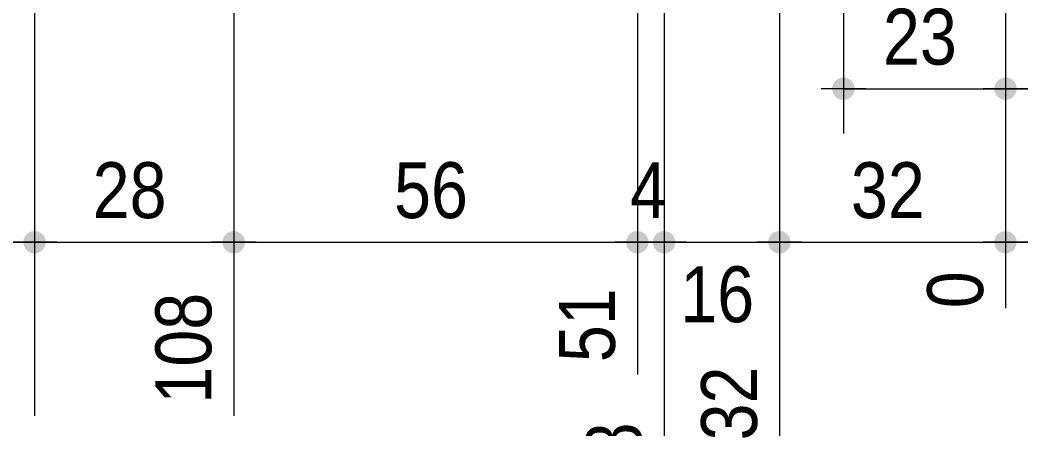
# Model space of a CAD drawing. Header units: millimetres. Extents: x 2 to 287, y 5 to 195.
# Drawn here: x 141.8 to 188.63, y 47.24 to 66.24 of the extents above; entities that cross this region are included whole.
import ezdxf

# ---------------------------------------------------------------- set-up
doc = ezdxf.new("R2010")
doc.units = ezdxf.units.MM
doc.layers.add('Cotation', color=7, linetype='Continuous', lineweight=0)
doc.styles.add('ARIAL', font='ARIAL.TTF')

# ---------------------------------------------------------------- blocks, each defined once
blk = doc.blocks.new('*A25')
at = {"layer": 'Cotation'}
for points in [[(180.031, 62.535), (180.006, 62.536), (179.98, 62.54), (179.955, 62.544), (179.93, 62.55), (179.906, 62.556), (179.881, 62.564), (179.857, 62.574), (179.834, 62.584), (179.811, 62.595), (179.789, 62.608), (179.768, 62.622), (179.747, 62.636), (179.727, 62.652), (179.707, 62.669), (179.689, 62.686), (179.671, 62.705), (179.655, 62.724), (179.639, 62.744), (179.624, 62.765), (179.61, 62.787), (179.598, 62.809), (179.586, 62.832), (179.576, 62.855), (179.567, 62.879), (179.559, 62.903), (179.552, 62.928), (179.546, 62.953), (179.542, 62.978), (179.539, 63.003), (179.537, 63.028), (179.536, 63.054), (179.537, 63.079), (179.539, 63.105), (179.542, 63.13), (179.546, 63.155), (179.552, 63.18), (179.559, 63.205), (179.567, 63.229), (179.576, 63.253), (179.586, 63.276), (179.598, 63.299), (179.61, 63.321), (179.624, 63.343), (179.639, 63.364), (179.655, 63.384), (179.671, 63.403), (179.689, 63.422), (179.707, 63.439), (179.727, 63.456), (179.747, 63.472), (179.768, 63.486), (179.789, 63.5), (179.811, 63.513), (179.834, 63.524), (179.857, 63.534), (179.881, 63.544), (179.906, 63.552), (179.93, 63.558), (179.955, 63.564), (179.98, 63.568), (180.006, 63.571), (180.031, 63.573), (180.056, 63.574), (180.082, 63.573), (180.107, 63.571), (180.133, 63.568), (180.158, 63.564), (180.183, 63.558), (180.207, 63.552), (180.232, 63.544), (180.255, 63.534), (180.279, 63.524), (180.302, 63.513), (180.324, 63.5), (180.345, 63.486), (180.366, 63.472), (180.386, 63.456), (180.406, 63.439), (180.424, 63.422), (180.442, 63.403), (180.458, 63.384), (180.474, 63.364), (180.489, 63.343), (180.503, 63.321), (180.515, 63.299), (180.527, 63.276), (180.537, 63.253), (180.546, 63.229), (180.554, 63.205), (180.561, 63.18), (180.566, 63.155), (180.571, 63.13), (180.574, 63.105), (180.576, 63.079), (180.576, 63.054), (180.576, 63.028), (180.574, 63.003), (180.571, 62.978), (180.566, 62.953), (180.561, 62.928), (180.554, 62.903), (180.546, 62.879), (180.537, 62.855), (180.527, 62.832), (180.515, 62.809), (180.503, 62.787), (180.489, 62.765), (180.474, 62.744), (180.458, 62.724), (180.442, 62.705), (180.424, 62.686), (180.406, 62.669), (180.386, 62.652), (180.366, 62.636), (180.345, 62.622), (180.324, 62.608), (180.302, 62.595), (180.279, 62.584), (180.255, 62.574), (180.232, 62.564), (180.207, 62.556), (180.183, 62.55), (180.158, 62.544), (180.133, 62.54), (180.107, 62.536), (180.082, 62.535), (180.056, 62.534)], [(187.561, 62.535), (187.535, 62.536), (187.51, 62.54), (187.485, 62.544), (187.46, 62.55), (187.435, 62.556), (187.411, 62.564), (187.387, 62.574), (187.364, 62.584), (187.341, 62.595), (187.319, 62.608), (187.297, 62.622), (187.276, 62.636), (187.256, 62.652), (187.237, 62.669), (187.218, 62.686), (187.201, 62.705), (187.184, 62.724), (187.168, 62.744), (187.154, 62.765), (187.14, 62.787), (187.127, 62.809), (187.116, 62.832), (187.106, 62.855), (187.096, 62.879), (187.088, 62.903), (187.082, 62.928), (187.076, 62.953), (187.072, 62.978), (187.069, 63.003), (187.067, 63.028), (187.066, 63.054), (187.067, 63.079), (187.069, 63.105), (187.072, 63.13), (187.076, 63.155), (187.082, 63.18), (187.088, 63.205), (187.096, 63.229), (187.106, 63.253), (187.116, 63.276), (187.127, 63.299), (187.14, 63.321), (187.154, 63.343), (187.168, 63.364), (187.184, 63.384), (187.201, 63.403), (187.218, 63.422), (187.237, 63.439), (187.256, 63.456), (187.276, 63.472), (187.297, 63.486), (187.319, 63.5), (187.341, 63.513), (187.364, 63.524), (187.387, 63.534), (187.411, 63.544), (187.435, 63.552), (187.46, 63.558), (187.485, 63.564), (187.51, 63.568), (187.535, 63.571), (187.561, 63.573), (187.586, 63.574), (187.612, 63.573), (187.637, 63.571), (187.662, 63.568), (187.687, 63.564), (187.712, 63.558), (187.737, 63.552), (187.761, 63.544), (187.785, 63.534), (187.808, 63.524), (187.831, 63.513), (187.853, 63.5), (187.875, 63.486), (187.896, 63.472), (187.916, 63.456), (187.935, 63.439), (187.954, 63.422), (187.971, 63.403), (187.988, 63.384), (188.004, 63.364), (188.018, 63.343), (188.032, 63.321), (188.045, 63.299), (188.056, 63.276), (188.066, 63.253), (188.076, 63.229), (188.084, 63.205), (188.09, 63.18), (188.096, 63.155), (188.1, 63.13), (188.104, 63.105), (188.105, 63.079), (188.106, 63.054), (188.105, 63.028), (188.104, 63.003), (188.1, 62.978), (188.096, 62.953), (188.09, 62.928), (188.084, 62.903), (188.076, 62.879), (188.066, 62.855), (188.056, 62.832), (188.045, 62.809), (188.032, 62.787), (188.018, 62.765), (188.004, 62.744), (187.988, 62.724), (187.971, 62.705), (187.954, 62.686), (187.935, 62.669), (187.916, 62.652), (187.896, 62.636), (187.875, 62.622), (187.853, 62.608), (187.831, 62.595), (187.808, 62.584), (187.785, 62.574), (187.761, 62.564), (187.737, 62.556), (187.712, 62.55), (187.687, 62.544), (187.662, 62.54), (187.637, 62.536), (187.612, 62.535), (187.586, 62.534)]]:
    blk.add_hatch(color=256, dxfattribs=at).paths.add_polyline_path(points, flags=17)
at = {"layer": 'Cotation', "linetype": 'Continuous', "lineweight": 0}
for p, q in [((187.586, 102.249), (187.586, 60.974)), ((180.056, 66.808), (180.056, 60.974)), ((180.056, 64.094), (180.056, 62.014)), ((187.586, 64.094), (187.586, 62.014)), ((181.096, 63.054), (179.016, 63.054)), ((180.056, 63.054), (179.016, 63.054)), ((180.056, 63.054), (187.586, 63.054)), ((188.626, 63.054), (186.546, 63.054)), ((187.586, 63.054), (188.626, 63.054))]:
    blk.add_line(p, q, dxfattribs=at)
at = {"layer": 'Cotation'}
for p in [(180.056, 63.054), (187.586, 63.054)]:
    blk.add_point(p, dxfattribs=at)
at = {"layer": 'Cotation', "style": 'ARIAL', "width": 0.85}
blk.add_text('23', height=2.6, dxfattribs=at).set_placement((181.893, 64.174))
blk = doc.blocks.new('*A35')
at = {"layer": 'Cotation'}
blk.add_hatch(color=256, dxfattribs=at).paths.add_polyline_path([(142.442, 55.399), (142.417, 55.401), (142.391, 55.404), (142.366, 55.408), (142.341, 55.414), (142.317, 55.42), (142.293, 55.428), (142.269, 55.438), (142.245, 55.448), (142.223, 55.459), (142.2, 55.472), (142.179, 55.486), (142.158, 55.5), (142.138, 55.516), (142.119, 55.533), (142.1, 55.55), (142.082, 55.569), (142.066, 55.588), (142.05, 55.608), (142.035, 55.629), (142.022, 55.651), (142.009, 55.673), (141.998, 55.696), (141.987, 55.719), (141.978, 55.743), (141.97, 55.767), (141.963, 55.792), (141.958, 55.817), (141.953, 55.842), (141.95, 55.867), (141.948, 55.893), (141.948, 55.918), (141.948, 55.944), (141.95, 55.969), (141.953, 55.994), (141.958, 56.02), (141.963, 56.044), (141.97, 56.069), (141.978, 56.093), (141.987, 56.117), (141.998, 56.14), (142.009, 56.163), (142.022, 56.185), (142.035, 56.207), (142.05, 56.228), (142.066, 56.248), (142.082, 56.267), (142.1, 56.286), (142.119, 56.303), (142.138, 56.32), (142.158, 56.336), (142.179, 56.35), (142.2, 56.364), (142.223, 56.377), (142.245, 56.388), (142.269, 56.398), (142.293, 56.408), (142.317, 56.416), (142.341, 56.422), (142.366, 56.428), (142.391, 56.432), (142.417, 56.436), (142.442, 56.437), (142.468, 56.438), (142.493, 56.437), (142.519, 56.436), (142.544, 56.432), (142.569, 56.428), (142.594, 56.422), (142.619, 56.416), (142.643, 56.408), (142.667, 56.398), (142.69, 56.388), (142.713, 56.377), (142.735, 56.364), (142.757, 56.35), (142.777, 56.336), (142.798, 56.32), (142.817, 56.303), (142.835, 56.286), (142.853, 56.267), (142.87, 56.248), (142.885, 56.228), (142.9, 56.207), (142.914, 56.185), (142.926, 56.163), (142.938, 56.14), (142.948, 56.117), (142.957, 56.093), (142.965, 56.069), (142.972, 56.044), (142.978, 56.02), (142.982, 55.994), (142.985, 55.969), (142.987, 55.944), (142.988, 55.918), (142.987, 55.893), (142.985, 55.867), (142.982, 55.842), (142.978, 55.817), (142.972, 55.792), (142.965, 55.767), (142.957, 55.743), (142.948, 55.719), (142.938, 55.696), (142.926, 55.673), (142.914, 55.651), (142.9, 55.629), (142.885, 55.608), (142.87, 55.588), (142.853, 55.569), (142.835, 55.55), (142.817, 55.533), (142.798, 55.516), (142.777, 55.5), (142.757, 55.486), (142.735, 55.472), (142.713, 55.459), (142.69, 55.448), (142.667, 55.438), (142.643, 55.428), (142.619, 55.42), (142.594, 55.414), (142.569, 55.408), (142.544, 55.404), (142.519, 55.401), (142.493, 55.399), (142.468, 55.398)], flags=17)
at = {"layer": 'Cotation', "linetype": 'Continuous', "lineweight": 0}
for p, q in [((142.468, 93.537), (142.468, 47.839)), ((142.468, 56.958), (142.468, 54.878)), ((135.867, 55.918), (142.468, 55.918)), ((143.508, 55.918), (141.428, 55.918)), ((142.468, 55.918), (143.508, 55.918))]:
    blk.add_line(p, q, dxfattribs=at)
at = {"layer": 'Cotation'}
blk.add_point((142.468, 55.918), dxfattribs=at)
blk = doc.blocks.new('*A36')
at = {"layer": 'Cotation'}
for points in [[(142.442, 55.399), (142.417, 55.401), (142.391, 55.404), (142.366, 55.408), (142.341, 55.414), (142.317, 55.42), (142.293, 55.428), (142.269, 55.438), (142.245, 55.448), (142.223, 55.459), (142.2, 55.472), (142.179, 55.486), (142.158, 55.5), (142.138, 55.516), (142.119, 55.533), (142.1, 55.55), (142.082, 55.569), (142.066, 55.588), (142.05, 55.608), (142.035, 55.629), (142.022, 55.651), (142.009, 55.673), (141.998, 55.696), (141.987, 55.719), (141.978, 55.743), (141.97, 55.767), (141.963, 55.792), (141.958, 55.817), (141.953, 55.842), (141.95, 55.867), (141.948, 55.893), (141.948, 55.918), (141.948, 55.944), (141.95, 55.969), (141.953, 55.994), (141.958, 56.02), (141.963, 56.044), (141.97, 56.069), (141.978, 56.093), (141.987, 56.117), (141.998, 56.14), (142.009, 56.163), (142.022, 56.185), (142.035, 56.207), (142.05, 56.228), (142.066, 56.248), (142.082, 56.267), (142.1, 56.286), (142.119, 56.303), (142.138, 56.32), (142.158, 56.336), (142.179, 56.35), (142.2, 56.364), (142.223, 56.377), (142.245, 56.388), (142.269, 56.398), (142.293, 56.408), (142.317, 56.416), (142.341, 56.422), (142.366, 56.428), (142.391, 56.432), (142.417, 56.436), (142.442, 56.437), (142.468, 56.438), (142.493, 56.437), (142.519, 56.436), (142.544, 56.432), (142.569, 56.428), (142.594, 56.422), (142.619, 56.416), (142.643, 56.408), (142.667, 56.398), (142.69, 56.388), (142.713, 56.377), (142.735, 56.364), (142.757, 56.35), (142.777, 56.336), (142.798, 56.32), (142.817, 56.303), (142.835, 56.286), (142.853, 56.267), (142.87, 56.248), (142.885, 56.228), (142.9, 56.207), (142.914, 56.185), (142.926, 56.163), (142.938, 56.14), (142.948, 56.117), (142.957, 56.093), (142.965, 56.069), (142.972, 56.044), (142.978, 56.02), (142.982, 55.994), (142.985, 55.969), (142.987, 55.944), (142.988, 55.918), (142.987, 55.893), (142.985, 55.867), (142.982, 55.842), (142.978, 55.817), (142.972, 55.792), (142.965, 55.767), (142.957, 55.743), (142.948, 55.719), (142.938, 55.696), (142.926, 55.673), (142.914, 55.651), (142.9, 55.629), (142.885, 55.608), (142.87, 55.588), (142.853, 55.569), (142.835, 55.55), (142.817, 55.533), (142.798, 55.516), (142.777, 55.5), (142.757, 55.486), (142.735, 55.472), (142.713, 55.459), (142.69, 55.448), (142.667, 55.438), (142.643, 55.428), (142.619, 55.42), (142.594, 55.414), (142.569, 55.408), (142.544, 55.404), (142.519, 55.401), (142.493, 55.399), (142.468, 55.398)], [(151.698, 55.399), (151.672, 55.401), (151.647, 55.404), (151.622, 55.408), (151.597, 55.414), (151.572, 55.42), (151.548, 55.428), (151.524, 55.438), (151.501, 55.448), (151.478, 55.459), (151.456, 55.472), (151.434, 55.486), (151.413, 55.5), (151.393, 55.516), (151.374, 55.533), (151.355, 55.55), (151.338, 55.569), (151.321, 55.588), (151.305, 55.608), (151.291, 55.629), (151.277, 55.651), (151.265, 55.673), (151.253, 55.696), (151.243, 55.719), (151.234, 55.743), (151.226, 55.767), (151.219, 55.792), (151.213, 55.817), (151.209, 55.842), (151.206, 55.867), (151.204, 55.893), (151.203, 55.918), (151.204, 55.944), (151.206, 55.969), (151.209, 55.994), (151.213, 56.02), (151.219, 56.044), (151.226, 56.069), (151.234, 56.093), (151.243, 56.117), (151.253, 56.14), (151.265, 56.163), (151.277, 56.185), (151.291, 56.207), (151.305, 56.228), (151.321, 56.248), (151.338, 56.267), (151.355, 56.286), (151.374, 56.303), (151.393, 56.32), (151.413, 56.336), (151.434, 56.35), (151.456, 56.364), (151.478, 56.377), (151.501, 56.388), (151.524, 56.398), (151.548, 56.408), (151.572, 56.416), (151.597, 56.422), (151.622, 56.428), (151.647, 56.432), (151.672, 56.436), (151.698, 56.437), (151.723, 56.438), (151.749, 56.437), (151.774, 56.436), (151.799, 56.432), (151.825, 56.428), (151.85, 56.422), (151.874, 56.416), (151.898, 56.408), (151.922, 56.398), (151.945, 56.388), (151.968, 56.377), (151.99, 56.364), (152.012, 56.35), (152.033, 56.336), (152.053, 56.32), (152.072, 56.303), (152.091, 56.286), (152.108, 56.267), (152.125, 56.248), (152.141, 56.228), (152.156, 56.207), (152.169, 56.185), (152.182, 56.163), (152.193, 56.14), (152.204, 56.117), (152.213, 56.093), (152.221, 56.069), (152.228, 56.044), (152.233, 56.02), (152.238, 55.994), (152.241, 55.969), (152.243, 55.944), (152.243, 55.918), (152.243, 55.893), (152.241, 55.867), (152.238, 55.842), (152.233, 55.817), (152.228, 55.792), (152.221, 55.767), (152.213, 55.743), (152.204, 55.719), (152.193, 55.696), (152.182, 55.673), (152.169, 55.651), (152.156, 55.629), (152.141, 55.608), (152.125, 55.588), (152.108, 55.569), (152.091, 55.55), (152.072, 55.533), (152.053, 55.516), (152.033, 55.5), (152.012, 55.486), (151.99, 55.472), (151.968, 55.459), (151.945, 55.448), (151.922, 55.438), (151.898, 55.428), (151.874, 55.42), (151.85, 55.414), (151.825, 55.408), (151.799, 55.404), (151.774, 55.401), (151.749, 55.399), (151.723, 55.398)]]:
    blk.add_hatch(color=256, dxfattribs=at).paths.add_polyline_path(points, flags=17)
at = {"layer": 'Cotation', "linetype": 'Continuous', "lineweight": 0}
for p, q in [((142.468, 93.537), (142.468, 47.839)), ((151.723, 75.141), (151.723, 47.839)), ((142.468, 56.958), (142.468, 54.878)), ((151.723, 56.958), (151.723, 54.878)), ((143.508, 55.918), (141.428, 55.918)), ((142.468, 55.918), (141.428, 55.918)), ((142.468, 55.918), (151.723, 55.918)), ((152.763, 55.918), (150.683, 55.918)), ((151.723, 55.918), (152.763, 55.918))]:
    blk.add_line(p, q, dxfattribs=at)
at = {"layer": 'Cotation'}
for p in [(142.468, 55.918), (151.723, 55.918)]:
    blk.add_point(p, dxfattribs=at)
at = {"layer": 'Cotation', "style": 'ARIAL', "width": 0.85}
blk.add_text('28', height=2.6, dxfattribs=at).set_placement((145.167, 57.038))
blk.add_text('108', height=2.6, rotation=90.0002, dxfattribs=at).set_placement((150.683, 48.416))
blk = doc.blocks.new('*A37')
at = {"layer": 'Cotation'}
for points in [[(151.698, 55.399), (151.672, 55.401), (151.647, 55.404), (151.622, 55.408), (151.597, 55.414), (151.572, 55.42), (151.548, 55.428), (151.524, 55.438), (151.501, 55.448), (151.478, 55.459), (151.456, 55.472), (151.434, 55.486), (151.413, 55.5), (151.393, 55.516), (151.374, 55.533), (151.355, 55.55), (151.338, 55.569), (151.321, 55.588), (151.305, 55.608), (151.291, 55.629), (151.277, 55.651), (151.265, 55.673), (151.253, 55.696), (151.243, 55.719), (151.234, 55.743), (151.226, 55.767), (151.219, 55.792), (151.213, 55.817), (151.209, 55.842), (151.206, 55.867), (151.204, 55.893), (151.203, 55.918), (151.204, 55.944), (151.206, 55.969), (151.209, 55.994), (151.213, 56.02), (151.219, 56.044), (151.226, 56.069), (151.234, 56.093), (151.243, 56.117), (151.253, 56.14), (151.265, 56.163), (151.277, 56.185), (151.291, 56.207), (151.305, 56.228), (151.321, 56.248), (151.338, 56.267), (151.355, 56.286), (151.374, 56.303), (151.393, 56.32), (151.413, 56.336), (151.434, 56.35), (151.456, 56.364), (151.478, 56.377), (151.501, 56.388), (151.524, 56.398), (151.548, 56.408), (151.572, 56.416), (151.597, 56.422), (151.622, 56.428), (151.647, 56.432), (151.672, 56.436), (151.698, 56.437), (151.723, 56.438), (151.749, 56.437), (151.774, 56.436), (151.799, 56.432), (151.825, 56.428), (151.85, 56.422), (151.874, 56.416), (151.898, 56.408), (151.922, 56.398), (151.945, 56.388), (151.968, 56.377), (151.99, 56.364), (152.012, 56.35), (152.033, 56.336), (152.053, 56.32), (152.072, 56.303), (152.091, 56.286), (152.108, 56.267), (152.125, 56.248), (152.141, 56.228), (152.156, 56.207), (152.169, 56.185), (152.182, 56.163), (152.193, 56.14), (152.204, 56.117), (152.213, 56.093), (152.221, 56.069), (152.228, 56.044), (152.233, 56.02), (152.238, 55.994), (152.241, 55.969), (152.243, 55.944), (152.243, 55.918), (152.243, 55.893), (152.241, 55.867), (152.238, 55.842), (152.233, 55.817), (152.228, 55.792), (152.221, 55.767), (152.213, 55.743), (152.204, 55.719), (152.193, 55.696), (152.182, 55.673), (152.169, 55.651), (152.156, 55.629), (152.141, 55.608), (152.125, 55.588), (152.108, 55.569), (152.091, 55.55), (152.072, 55.533), (152.053, 55.516), (152.033, 55.5), (152.012, 55.486), (151.99, 55.472), (151.968, 55.459), (151.945, 55.448), (151.922, 55.438), (151.898, 55.428), (151.874, 55.42), (151.85, 55.414), (151.825, 55.408), (151.799, 55.404), (151.774, 55.401), (151.749, 55.399), (151.723, 55.398)], [(170.453, 55.399), (170.428, 55.401), (170.402, 55.404), (170.377, 55.408), (170.352, 55.414), (170.328, 55.42), (170.303, 55.428), (170.28, 55.438), (170.256, 55.448), (170.233, 55.459), (170.211, 55.472), (170.19, 55.486), (170.169, 55.5), (170.149, 55.516), (170.129, 55.533), (170.111, 55.55), (170.093, 55.569), (170.077, 55.588), (170.061, 55.608), (170.046, 55.629), (170.032, 55.651), (170.02, 55.673), (170.008, 55.696), (169.998, 55.719), (169.989, 55.743), (169.981, 55.767), (169.974, 55.792), (169.968, 55.817), (169.964, 55.842), (169.961, 55.867), (169.959, 55.893), (169.959, 55.918), (169.959, 55.944), (169.961, 55.969), (169.964, 55.994), (169.968, 56.02), (169.974, 56.044), (169.981, 56.069), (169.989, 56.093), (169.998, 56.117), (170.008, 56.14), (170.02, 56.163), (170.032, 56.185), (170.046, 56.207), (170.061, 56.228), (170.077, 56.248), (170.093, 56.267), (170.111, 56.286), (170.129, 56.303), (170.149, 56.32), (170.169, 56.336), (170.19, 56.35), (170.211, 56.364), (170.233, 56.377), (170.256, 56.388), (170.28, 56.398), (170.303, 56.408), (170.328, 56.416), (170.352, 56.422), (170.377, 56.428), (170.402, 56.432), (170.428, 56.436), (170.453, 56.437), (170.479, 56.438), (170.504, 56.437), (170.529, 56.436), (170.555, 56.432), (170.58, 56.428), (170.605, 56.422), (170.629, 56.416), (170.654, 56.408), (170.678, 56.398), (170.701, 56.388), (170.724, 56.377), (170.746, 56.364), (170.767, 56.35), (170.788, 56.336), (170.808, 56.32), (170.828, 56.303), (170.846, 56.286), (170.864, 56.267), (170.88, 56.248), (170.896, 56.228), (170.911, 56.207), (170.925, 56.185), (170.937, 56.163), (170.949, 56.14), (170.959, 56.117), (170.968, 56.093), (170.976, 56.069), (170.983, 56.044), (170.989, 56.02), (170.993, 55.994), (170.996, 55.969), (170.998, 55.944), (170.999, 55.918), (170.998, 55.893), (170.996, 55.867), (170.993, 55.842), (170.989, 55.817), (170.983, 55.792), (170.976, 55.767), (170.968, 55.743), (170.959, 55.719), (170.949, 55.696), (170.937, 55.673), (170.925, 55.651), (170.911, 55.629), (170.896, 55.608), (170.88, 55.588), (170.864, 55.569), (170.846, 55.55), (170.828, 55.533), (170.808, 55.516), (170.788, 55.5), (170.767, 55.486), (170.746, 55.472), (170.724, 55.459), (170.701, 55.448), (170.678, 55.438), (170.654, 55.428), (170.629, 55.42), (170.605, 55.414), (170.58, 55.408), (170.555, 55.404), (170.529, 55.401), (170.504, 55.399), (170.479, 55.398)]]:
    blk.add_hatch(color=256, dxfattribs=at).paths.add_polyline_path(points, flags=17)
at = {"layer": 'Cotation', "linetype": 'Continuous', "lineweight": 0}
for p, q in [((170.479, 124.518), (170.479, 60.158)), ((151.723, 75.141), (151.723, 47.839)), ((151.723, 56.958), (151.723, 54.878)), ((170.479, 56.518), (170.479, 49.767)), ((170.479, 56.518), (170.479, 54.878)), ((152.763, 55.918), (150.683, 55.918)), ((151.723, 55.918), (150.683, 55.918)), ((151.723, 55.918), (170.479, 55.918)), ((171.519, 55.918), (169.439, 55.918)), ((170.479, 55.918), (171.519, 55.918))]:
    blk.add_line(p, q, dxfattribs=at)
at = {"layer": 'Cotation'}
for p in [(151.723, 55.918), (170.479, 55.918)]:
    blk.add_point(p, dxfattribs=at)
at = {"layer": 'Cotation', "style": 'ARIAL', "width": 0.85}
blk.add_text('56', height=2.6, dxfattribs=at).set_placement((159.172, 57.038))
blk.add_text('51', height=2.6, rotation=90.0002, dxfattribs=at).set_placement((169.439, 50.344))
blk = doc.blocks.new('*A38')
at = {"layer": 'Cotation'}
for points in [[(170.453, 55.399), (170.428, 55.401), (170.402, 55.404), (170.377, 55.408), (170.352, 55.414), (170.328, 55.42), (170.303, 55.428), (170.28, 55.438), (170.256, 55.448), (170.233, 55.459), (170.211, 55.472), (170.19, 55.486), (170.169, 55.5), (170.149, 55.516), (170.129, 55.533), (170.111, 55.55), (170.093, 55.569), (170.077, 55.588), (170.061, 55.608), (170.046, 55.629), (170.032, 55.651), (170.02, 55.673), (170.008, 55.696), (169.998, 55.719), (169.989, 55.743), (169.981, 55.767), (169.974, 55.792), (169.968, 55.817), (169.964, 55.842), (169.961, 55.867), (169.959, 55.893), (169.959, 55.918), (169.959, 55.944), (169.961, 55.969), (169.964, 55.994), (169.968, 56.02), (169.974, 56.044), (169.981, 56.069), (169.989, 56.093), (169.998, 56.117), (170.008, 56.14), (170.02, 56.163), (170.032, 56.185), (170.046, 56.207), (170.061, 56.228), (170.077, 56.248), (170.093, 56.267), (170.111, 56.286), (170.129, 56.303), (170.149, 56.32), (170.169, 56.336), (170.19, 56.35), (170.211, 56.364), (170.233, 56.377), (170.256, 56.388), (170.28, 56.398), (170.303, 56.408), (170.328, 56.416), (170.352, 56.422), (170.377, 56.428), (170.402, 56.432), (170.428, 56.436), (170.453, 56.437), (170.479, 56.438), (170.504, 56.437), (170.529, 56.436), (170.555, 56.432), (170.58, 56.428), (170.605, 56.422), (170.629, 56.416), (170.654, 56.408), (170.678, 56.398), (170.701, 56.388), (170.724, 56.377), (170.746, 56.364), (170.767, 56.35), (170.788, 56.336), (170.808, 56.32), (170.828, 56.303), (170.846, 56.286), (170.864, 56.267), (170.88, 56.248), (170.896, 56.228), (170.911, 56.207), (170.925, 56.185), (170.937, 56.163), (170.949, 56.14), (170.959, 56.117), (170.968, 56.093), (170.976, 56.069), (170.983, 56.044), (170.989, 56.02), (170.993, 55.994), (170.996, 55.969), (170.998, 55.944), (170.999, 55.918), (170.998, 55.893), (170.996, 55.867), (170.993, 55.842), (170.989, 55.817), (170.983, 55.792), (170.976, 55.767), (170.968, 55.743), (170.959, 55.719), (170.949, 55.696), (170.937, 55.673), (170.925, 55.651), (170.911, 55.629), (170.896, 55.608), (170.88, 55.588), (170.864, 55.569), (170.846, 55.55), (170.828, 55.533), (170.808, 55.516), (170.788, 55.5), (170.767, 55.486), (170.746, 55.472), (170.724, 55.459), (170.701, 55.448), (170.678, 55.438), (170.654, 55.428), (170.629, 55.42), (170.605, 55.414), (170.58, 55.408), (170.555, 55.404), (170.529, 55.401), (170.504, 55.399), (170.479, 55.398)], [(171.698, 55.399), (171.672, 55.401), (171.647, 55.404), (171.622, 55.408), (171.597, 55.414), (171.572, 55.42), (171.548, 55.428), (171.524, 55.438), (171.501, 55.448), (171.478, 55.459), (171.456, 55.472), (171.434, 55.486), (171.413, 55.5), (171.393, 55.516), (171.374, 55.533), (171.355, 55.55), (171.338, 55.569), (171.321, 55.588), (171.305, 55.608), (171.291, 55.629), (171.277, 55.651), (171.265, 55.673), (171.253, 55.696), (171.243, 55.719), (171.234, 55.743), (171.226, 55.767), (171.219, 55.792), (171.213, 55.817), (171.209, 55.842), (171.206, 55.867), (171.204, 55.893), (171.203, 55.918), (171.204, 55.944), (171.206, 55.969), (171.209, 55.994), (171.213, 56.02), (171.219, 56.044), (171.226, 56.069), (171.234, 56.093), (171.243, 56.117), (171.253, 56.14), (171.265, 56.163), (171.277, 56.185), (171.291, 56.207), (171.305, 56.228), (171.321, 56.248), (171.338, 56.267), (171.355, 56.286), (171.374, 56.303), (171.393, 56.32), (171.413, 56.336), (171.434, 56.35), (171.456, 56.364), (171.478, 56.377), (171.501, 56.388), (171.524, 56.398), (171.548, 56.408), (171.572, 56.416), (171.597, 56.422), (171.622, 56.428), (171.647, 56.432), (171.672, 56.436), (171.698, 56.437), (171.723, 56.438), (171.749, 56.437), (171.774, 56.436), (171.799, 56.432), (171.825, 56.428), (171.85, 56.422), (171.874, 56.416), (171.898, 56.408), (171.922, 56.398), (171.945, 56.388), (171.968, 56.377), (171.99, 56.364), (172.012, 56.35), (172.033, 56.336), (172.053, 56.32), (172.072, 56.303), (172.091, 56.286), (172.108, 56.267), (172.125, 56.248), (172.141, 56.228), (172.156, 56.207), (172.169, 56.185), (172.182, 56.163), (172.193, 56.14), (172.204, 56.117), (172.213, 56.093), (172.221, 56.069), (172.228, 56.044), (172.233, 56.02), (172.238, 55.994), (172.241, 55.969), (172.243, 55.944), (172.243, 55.918), (172.243, 55.893), (172.241, 55.867), (172.238, 55.842), (172.233, 55.817), (172.228, 55.792), (172.221, 55.767), (172.213, 55.743), (172.204, 55.719), (172.193, 55.696), (172.182, 55.673), (172.169, 55.651), (172.156, 55.629), (172.141, 55.608), (172.125, 55.588), (172.108, 55.569), (172.091, 55.55), (172.072, 55.533), (172.053, 55.516), (172.033, 55.5), (172.012, 55.486), (171.99, 55.472), (171.968, 55.459), (171.945, 55.448), (171.922, 55.438), (171.898, 55.428), (171.874, 55.42), (171.85, 55.414), (171.825, 55.408), (171.799, 55.404), (171.774, 55.401), (171.749, 55.399), (171.723, 55.398)]]:
    blk.add_hatch(color=256, dxfattribs=at).paths.add_polyline_path(points, flags=17)
at = {"layer": 'Cotation', "linetype": 'Continuous', "lineweight": 0}
for p, q in [((170.479, 124.518), (170.479, 49.767)), ((171.723, 75.141), (171.723, 43.527)), ((170.479, 56.958), (170.479, 54.878)), ((171.723, 56.958), (171.723, 54.878)), ((171.519, 55.918), (169.439, 55.918)), ((170.479, 55.918), (169.439, 55.918)), ((170.479, 55.918), (171.723, 55.918)), ((172.763, 55.918), (170.683, 55.918)), ((171.723, 55.918), (172.763, 55.918))]:
    blk.add_line(p, q, dxfattribs=at)
at = {"layer": 'Cotation'}
for p in [(170.479, 55.918), (171.723, 55.918)]:
    blk.add_point(p, dxfattribs=at)
at = {"layer": 'Cotation', "style": 'ARIAL', "width": 0.85}
blk.add_text('4', height=2.6, dxfattribs=at).set_placement((170.137, 57.038))
blk.add_text('48', height=2.6, rotation=90.0002, dxfattribs=at).set_placement((170.683, 44.104))
blk = doc.blocks.new('*A39')
at = {"layer": 'Cotation'}
for points in [[(171.698, 55.399), (171.672, 55.401), (171.647, 55.404), (171.622, 55.408), (171.597, 55.414), (171.572, 55.42), (171.548, 55.428), (171.524, 55.438), (171.501, 55.448), (171.478, 55.459), (171.456, 55.472), (171.434, 55.486), (171.413, 55.5), (171.393, 55.516), (171.374, 55.533), (171.355, 55.55), (171.338, 55.569), (171.321, 55.588), (171.305, 55.608), (171.291, 55.629), (171.277, 55.651), (171.265, 55.673), (171.253, 55.696), (171.243, 55.719), (171.234, 55.743), (171.226, 55.767), (171.219, 55.792), (171.213, 55.817), (171.209, 55.842), (171.206, 55.867), (171.204, 55.893), (171.203, 55.918), (171.204, 55.944), (171.206, 55.969), (171.209, 55.994), (171.213, 56.02), (171.219, 56.044), (171.226, 56.069), (171.234, 56.093), (171.243, 56.117), (171.253, 56.14), (171.265, 56.163), (171.277, 56.185), (171.291, 56.207), (171.305, 56.228), (171.321, 56.248), (171.338, 56.267), (171.355, 56.286), (171.374, 56.303), (171.393, 56.32), (171.413, 56.336), (171.434, 56.35), (171.456, 56.364), (171.478, 56.377), (171.501, 56.388), (171.524, 56.398), (171.548, 56.408), (171.572, 56.416), (171.597, 56.422), (171.622, 56.428), (171.647, 56.432), (171.672, 56.436), (171.698, 56.437), (171.723, 56.438), (171.749, 56.437), (171.774, 56.436), (171.799, 56.432), (171.825, 56.428), (171.85, 56.422), (171.874, 56.416), (171.898, 56.408), (171.922, 56.398), (171.945, 56.388), (171.968, 56.377), (171.99, 56.364), (172.012, 56.35), (172.033, 56.336), (172.053, 56.32), (172.072, 56.303), (172.091, 56.286), (172.108, 56.267), (172.125, 56.248), (172.141, 56.228), (172.156, 56.207), (172.169, 56.185), (172.182, 56.163), (172.193, 56.14), (172.204, 56.117), (172.213, 56.093), (172.221, 56.069), (172.228, 56.044), (172.233, 56.02), (172.238, 55.994), (172.241, 55.969), (172.243, 55.944), (172.243, 55.918), (172.243, 55.893), (172.241, 55.867), (172.238, 55.842), (172.233, 55.817), (172.228, 55.792), (172.221, 55.767), (172.213, 55.743), (172.204, 55.719), (172.193, 55.696), (172.182, 55.673), (172.169, 55.651), (172.156, 55.629), (172.141, 55.608), (172.125, 55.588), (172.108, 55.569), (172.091, 55.55), (172.072, 55.533), (172.053, 55.516), (172.033, 55.5), (172.012, 55.486), (171.99, 55.472), (171.968, 55.459), (171.945, 55.448), (171.922, 55.438), (171.898, 55.428), (171.874, 55.42), (171.85, 55.414), (171.825, 55.408), (171.799, 55.404), (171.774, 55.401), (171.749, 55.399), (171.723, 55.398)], [(177.054, 55.399), (177.029, 55.401), (177.003, 55.404), (176.978, 55.408), (176.953, 55.414), (176.929, 55.42), (176.904, 55.428), (176.881, 55.438), (176.857, 55.448), (176.835, 55.459), (176.812, 55.472), (176.791, 55.486), (176.77, 55.5), (176.75, 55.516), (176.73, 55.533), (176.712, 55.55), (176.694, 55.569), (176.678, 55.588), (176.662, 55.608), (176.647, 55.629), (176.634, 55.651), (176.621, 55.673), (176.61, 55.696), (176.599, 55.719), (176.59, 55.743), (176.582, 55.767), (176.575, 55.792), (176.57, 55.817), (176.565, 55.842), (176.562, 55.867), (176.56, 55.893), (176.56, 55.918), (176.56, 55.944), (176.562, 55.969), (176.565, 55.994), (176.57, 56.02), (176.575, 56.044), (176.582, 56.069), (176.59, 56.093), (176.599, 56.117), (176.61, 56.14), (176.621, 56.163), (176.634, 56.185), (176.647, 56.207), (176.662, 56.228), (176.678, 56.248), (176.694, 56.267), (176.712, 56.286), (176.73, 56.303), (176.75, 56.32), (176.77, 56.336), (176.791, 56.35), (176.812, 56.364), (176.835, 56.377), (176.857, 56.388), (176.881, 56.398), (176.904, 56.408), (176.929, 56.416), (176.953, 56.422), (176.978, 56.428), (177.003, 56.432), (177.029, 56.436), (177.054, 56.437), (177.08, 56.438), (177.105, 56.437), (177.131, 56.436), (177.156, 56.432), (177.181, 56.428), (177.206, 56.422), (177.231, 56.416), (177.255, 56.408), (177.279, 56.398), (177.302, 56.388), (177.325, 56.377), (177.347, 56.364), (177.369, 56.35), (177.389, 56.336), (177.41, 56.32), (177.429, 56.303), (177.447, 56.286), (177.465, 56.267), (177.482, 56.248), (177.497, 56.228), (177.512, 56.207), (177.526, 56.185), (177.538, 56.163), (177.55, 56.14), (177.56, 56.117), (177.569, 56.093), (177.577, 56.069), (177.584, 56.044), (177.59, 56.02), (177.594, 55.994), (177.597, 55.969), (177.599, 55.944), (177.6, 55.918), (177.599, 55.893), (177.597, 55.867), (177.594, 55.842), (177.59, 55.817), (177.584, 55.792), (177.577, 55.767), (177.569, 55.743), (177.56, 55.719), (177.55, 55.696), (177.538, 55.673), (177.526, 55.651), (177.512, 55.629), (177.497, 55.608), (177.482, 55.588), (177.465, 55.569), (177.447, 55.55), (177.429, 55.533), (177.41, 55.516), (177.389, 55.5), (177.369, 55.486), (177.347, 55.472), (177.325, 55.459), (177.302, 55.448), (177.279, 55.438), (177.255, 55.428), (177.231, 55.42), (177.206, 55.414), (177.181, 55.408), (177.156, 55.404), (177.131, 55.401), (177.105, 55.399), (177.08, 55.398)]]:
    blk.add_hatch(color=256, dxfattribs=at).paths.add_polyline_path(points, flags=17)
at = {"layer": 'Cotation', "linetype": 'Continuous', "lineweight": 0}
for p, q in [((177.08, 105.639), (177.08, 46.127)), ((171.723, 75.141), (171.723, 60.158)), ((177.08, 56.958), (177.08, 54.878)), ((171.723, 56.518), (171.723, 43.527)), ((171.723, 56.518), (171.723, 54.878)), ((172.763, 55.918), (170.683, 55.918)), ((171.723, 55.918), (170.683, 55.918)), ((171.723, 55.918), (177.08, 55.918)), ((178.12, 55.918), (176.04, 55.918)), ((177.08, 55.918), (178.12, 55.918))]:
    blk.add_line(p, q, dxfattribs=at)
at = {"layer": 'Cotation'}
for p in [(171.723, 55.918), (177.08, 55.918)]:
    blk.add_point(p, dxfattribs=at)
at = {"layer": 'Cotation', "style": 'ARIAL', "width": 0.85}
blk.add_text('16', height=2.6, dxfattribs=at).set_placement((172.473, 52.198))
blk.add_text('32', height=2.6, rotation=90.0002, dxfattribs=at).set_placement((176.04, 46.704))
blk = doc.blocks.new('*A40')
at = {"layer": 'Cotation'}
for points in [[(177.054, 55.399), (177.029, 55.401), (177.003, 55.404), (176.978, 55.408), (176.953, 55.414), (176.929, 55.42), (176.904, 55.428), (176.881, 55.438), (176.857, 55.448), (176.835, 55.459), (176.812, 55.472), (176.791, 55.486), (176.77, 55.5), (176.75, 55.516), (176.73, 55.533), (176.712, 55.55), (176.694, 55.569), (176.678, 55.588), (176.662, 55.608), (176.647, 55.629), (176.634, 55.651), (176.621, 55.673), (176.61, 55.696), (176.599, 55.719), (176.59, 55.743), (176.582, 55.767), (176.575, 55.792), (176.57, 55.817), (176.565, 55.842), (176.562, 55.867), (176.56, 55.893), (176.56, 55.918), (176.56, 55.944), (176.562, 55.969), (176.565, 55.994), (176.57, 56.02), (176.575, 56.044), (176.582, 56.069), (176.59, 56.093), (176.599, 56.117), (176.61, 56.14), (176.621, 56.163), (176.634, 56.185), (176.647, 56.207), (176.662, 56.228), (176.678, 56.248), (176.694, 56.267), (176.712, 56.286), (176.73, 56.303), (176.75, 56.32), (176.77, 56.336), (176.791, 56.35), (176.812, 56.364), (176.835, 56.377), (176.857, 56.388), (176.881, 56.398), (176.904, 56.408), (176.929, 56.416), (176.953, 56.422), (176.978, 56.428), (177.003, 56.432), (177.029, 56.436), (177.054, 56.437), (177.08, 56.438), (177.105, 56.437), (177.131, 56.436), (177.156, 56.432), (177.181, 56.428), (177.206, 56.422), (177.231, 56.416), (177.255, 56.408), (177.279, 56.398), (177.302, 56.388), (177.325, 56.377), (177.347, 56.364), (177.369, 56.35), (177.389, 56.336), (177.41, 56.32), (177.429, 56.303), (177.447, 56.286), (177.465, 56.267), (177.482, 56.248), (177.497, 56.228), (177.512, 56.207), (177.526, 56.185), (177.538, 56.163), (177.55, 56.14), (177.56, 56.117), (177.569, 56.093), (177.577, 56.069), (177.584, 56.044), (177.59, 56.02), (177.594, 55.994), (177.597, 55.969), (177.599, 55.944), (177.6, 55.918), (177.599, 55.893), (177.597, 55.867), (177.594, 55.842), (177.59, 55.817), (177.584, 55.792), (177.577, 55.767), (177.569, 55.743), (177.56, 55.719), (177.55, 55.696), (177.538, 55.673), (177.526, 55.651), (177.512, 55.629), (177.497, 55.608), (177.482, 55.588), (177.465, 55.569), (177.447, 55.55), (177.429, 55.533), (177.41, 55.516), (177.389, 55.5), (177.369, 55.486), (177.347, 55.472), (177.325, 55.459), (177.302, 55.448), (177.279, 55.438), (177.255, 55.428), (177.231, 55.42), (177.206, 55.414), (177.181, 55.408), (177.156, 55.404), (177.131, 55.401), (177.105, 55.399), (177.08, 55.398)], [(187.561, 55.399), (187.535, 55.401), (187.51, 55.404), (187.485, 55.408), (187.46, 55.414), (187.435, 55.42), (187.411, 55.428), (187.387, 55.438), (187.364, 55.448), (187.341, 55.459), (187.319, 55.472), (187.297, 55.486), (187.276, 55.5), (187.256, 55.516), (187.237, 55.533), (187.218, 55.55), (187.201, 55.569), (187.184, 55.588), (187.168, 55.608), (187.154, 55.629), (187.14, 55.651), (187.127, 55.673), (187.116, 55.696), (187.106, 55.719), (187.096, 55.743), (187.088, 55.767), (187.082, 55.792), (187.076, 55.817), (187.072, 55.842), (187.069, 55.867), (187.067, 55.893), (187.066, 55.918), (187.067, 55.944), (187.069, 55.969), (187.072, 55.994), (187.076, 56.02), (187.082, 56.044), (187.088, 56.069), (187.096, 56.093), (187.106, 56.117), (187.116, 56.14), (187.127, 56.163), (187.14, 56.185), (187.154, 56.207), (187.168, 56.228), (187.184, 56.248), (187.201, 56.267), (187.218, 56.286), (187.237, 56.303), (187.256, 56.32), (187.276, 56.336), (187.297, 56.35), (187.319, 56.364), (187.341, 56.377), (187.364, 56.388), (187.387, 56.398), (187.411, 56.408), (187.435, 56.416), (187.46, 56.422), (187.485, 56.428), (187.51, 56.432), (187.535, 56.436), (187.561, 56.437), (187.586, 56.438), (187.612, 56.437), (187.637, 56.436), (187.662, 56.432), (187.687, 56.428), (187.712, 56.422), (187.737, 56.416), (187.761, 56.408), (187.785, 56.398), (187.808, 56.388), (187.831, 56.377), (187.853, 56.364), (187.875, 56.35), (187.896, 56.336), (187.916, 56.32), (187.935, 56.303), (187.954, 56.286), (187.971, 56.267), (187.988, 56.248), (188.004, 56.228), (188.018, 56.207), (188.032, 56.185), (188.045, 56.163), (188.056, 56.14), (188.066, 56.117), (188.076, 56.093), (188.084, 56.069), (188.09, 56.044), (188.096, 56.02), (188.1, 55.994), (188.104, 55.969), (188.105, 55.944), (188.106, 55.918), (188.105, 55.893), (188.104, 55.867), (188.1, 55.842), (188.096, 55.817), (188.09, 55.792), (188.084, 55.767), (188.076, 55.743), (188.066, 55.719), (188.056, 55.696), (188.045, 55.673), (188.032, 55.651), (188.018, 55.629), (188.004, 55.608), (187.988, 55.588), (187.971, 55.569), (187.954, 55.55), (187.935, 55.533), (187.916, 55.516), (187.896, 55.5), (187.875, 55.486), (187.853, 55.472), (187.831, 55.459), (187.808, 55.448), (187.785, 55.438), (187.761, 55.428), (187.737, 55.42), (187.712, 55.414), (187.687, 55.408), (187.662, 55.404), (187.637, 55.401), (187.612, 55.399), (187.586, 55.398)]]:
    blk.add_hatch(color=256, dxfattribs=at).paths.add_polyline_path(points, flags=17)
at = {"layer": 'Cotation', "linetype": 'Continuous', "lineweight": 0}
for p, q in [((177.08, 105.639), (177.08, 46.127)), ((187.586, 102.249), (187.586, 52.85)), ((177.08, 56.958), (177.08, 54.878)), ((187.586, 56.958), (187.586, 54.878)), ((178.12, 55.918), (176.04, 55.918)), ((177.08, 55.918), (176.04, 55.918)), ((177.08, 55.918), (187.586, 55.918)), ((188.626, 55.918), (186.546, 55.918)), ((187.586, 55.918), (188.626, 55.918))]:
    blk.add_line(p, q, dxfattribs=at)
at = {"layer": 'Cotation'}
for p in [(177.08, 55.918), (187.586, 55.918)]:
    blk.add_point(p, dxfattribs=at)
at = {"layer": 'Cotation', "style": 'ARIAL', "width": 0.85}
blk.add_text('32', height=2.6, dxfattribs=at).set_placement((180.404, 57.038))
blk.add_text('0', height=2.6, rotation=90.0002, dxfattribs=at).set_placement((186.546, 52.85))

msp = doc.modelspace()

# ---------------------------------------------------------------- block references
at = {"lineweight": 0}
for name in ['*A37', '*A38', '*A35', '*A39', '*A40', '*A25', '*A36']:
    msp.add_blockref(name, (0, 0), dxfattribs=at)

doc.saveas('drawing.dxf')
